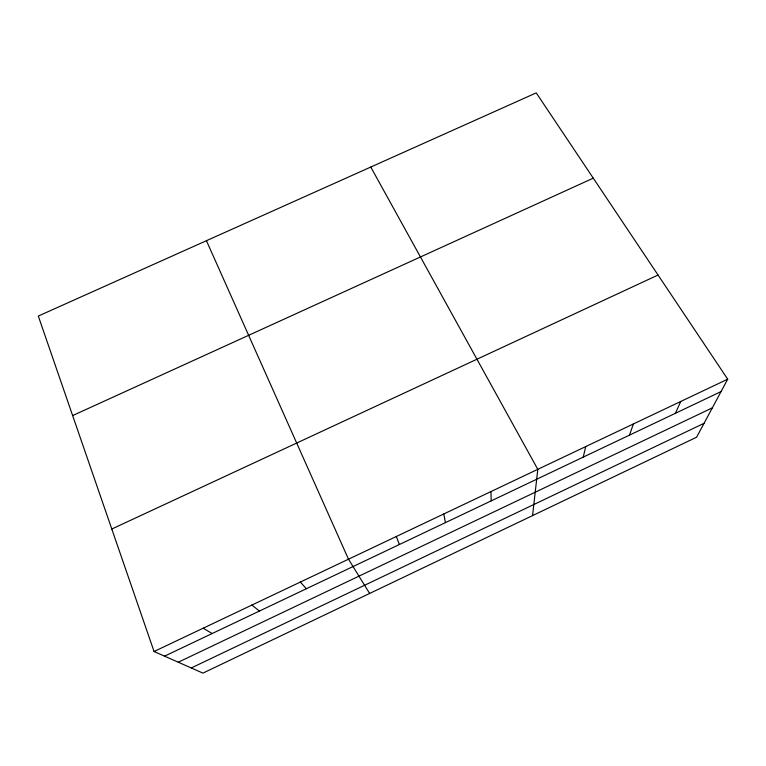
<?xml version="1.0" encoding="UTF-8"?>
<svg xmlns="http://www.w3.org/2000/svg" width="766" height="766" viewBox="0 0 766 766"><rect width="100%" height="100%" fill="white"/><g stroke="black" fill="none" stroke-linecap="round" stroke-linejoin="round"><path stroke-width="1.15" d="M532.562 515.595L537.799 469.338L370.773 167.055M583.223 457.13L585.751 446.568M629.461 435.145L633.386 423.962M675.401 413.305L680.706 401.499M727.7 379.18L696.61 437.204L202.923 673.113L154.062 651.512L38.3 316.061L536.238 92.887L727.7 379.18L154.062 651.512M178.267 662.217L712.342 407.857M191.27 667.962L704.059 423.311M164.566 656.156L721.045 391.598M111.788 529.028L658.042 275.023M72.646 415.574L593.267 178.162M203.162 628.206L212.144 633.539M251.928 605.054L259.406 611.067M300.368 582.055L306.371 588.738M369.633 593.449L348.492 559.209L206.437 240.706M396.29 536.516L399.383 544.521M443.773 513.976L445.439 522.623M490.939 491.58L491.207 500.868"/></g></svg>
